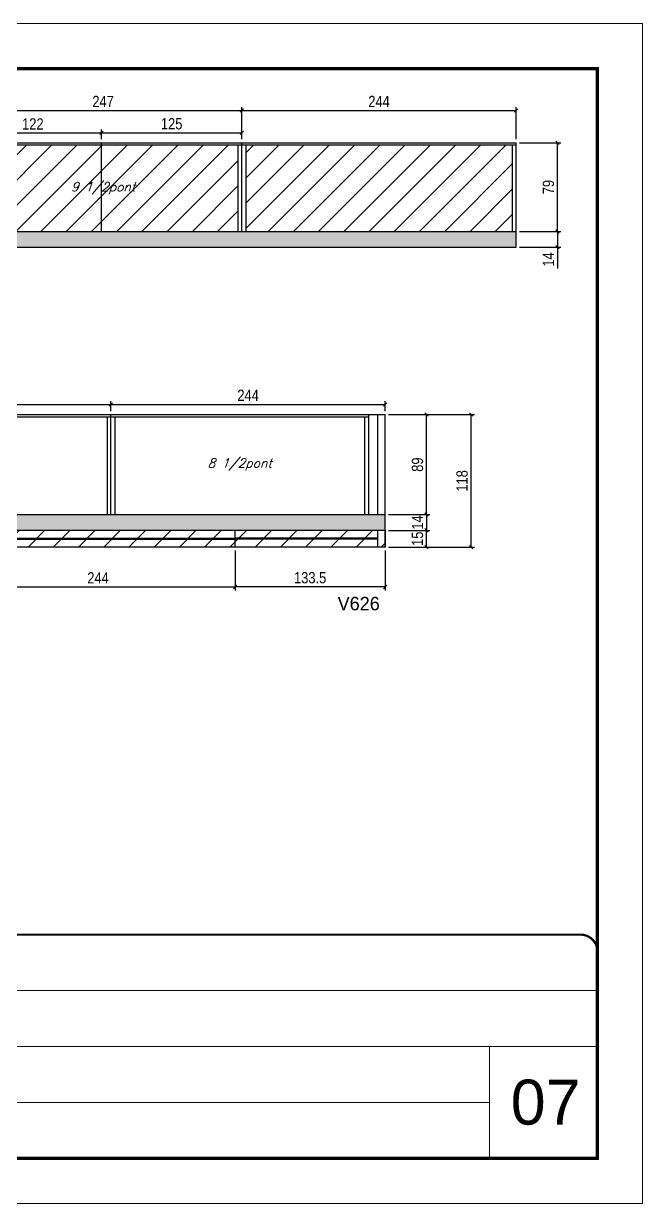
# Model space of a CAD drawing. Extents: x 13154 to 22413, y 1253 to 30260.
# Drawn here: x 17272 to 17823, y 27671 to 28721 of the extents above; entities that cross this region are included whole.
import ezdxf

# ---------------------------------------------------------------- set-up
doc = ezdxf.new("R2010")
doc.units = 0
doc.linetypes.add('CONTINUO', pattern=[0])
doc.linetypes.add('DASHED', pattern=[0.75, 0.5, -0.25])
for name, color, linetype in [('5', 5, 'Continuous'), ('COTA', 241, 'Continuous'), ('Painéis', 200, 'Continuous'), ('SARR_2.2x7', 40, 'Continuous'), ('SARR_3.5x7', 81, 'Continuous'), ('texto', 7, 'Continuous')]:
    doc.layers.add(name, color=color, linetype=linetype)
for name, color, linetype, lineweight in [('CARIMBO', 255, 'Continuous', 9), ('Folhas', 255, 'Continuous', 9), ('Hachura', 251, 'Continuous', 9), ('SARRAFO DE PRESSAO', 251, 'DASHED', 9)]:
    doc.layers.add(name, color=color, linetype=linetype, lineweight=lineweight)
doc.styles.add('ARIAL', font='arial.ttf')
doc.styles.add('COTA TECNICA', font='techl___.ttf', dxfattribs={"height": 10})
doc.styles.add('Romans', font='romans.shx')
doc.styles.add('ROMAS860', font='ROMAS860.SHX')
doc.dimstyles.new('PAINEL', dxfattribs={"dimtxt": 10, "dimasz": 3, "dimexe": 3, "dimexo": 3, "dimgap": 3, "dimtad": 1, "dimdec": 1, "dimzin": 12, "dimdsep": 46, "dimtxsty": 'COTA TECNICA', "dimblk1": 'OBLIQUE', "dimblk2": 'OBLIQUE', "dimsah": 1, "dimcen": 0.9, "dimclrd": 4, "dimclre": 4, "dimclrt": 240, "dimadec": 1, "dimazin": 3, "dimtfac": 1, "dimtdec": 1, "dimtmove": 0, "dimatfit": 3, "dimfxl": 1, "dimtolj": 1, "dimtzin": 12, "dimarcsym": 0})

# ---------------------------------------------------------------- blocks, each defined once
blk = doc.blocks.new('9999999999')
at = {"color": 30, "linetype": 'CONTINUO'}
for p, q in [((98564.6, 34379.6), (99584, 34379.6)), ((98564.6, 34329.8), (99488, 34329.8)), ((99584, 34329.8), (99488, 34329.8)), ((99488, 34329.8), (99488, 34230.2)), ((98564.6, 34280), (99488, 34280))]:
    blk.add_line(p, q, dxfattribs=at)
at = {"color": 30, "linetype": 'CONTINUO', "const_width": 2}
blk.add_lwpolyline([(99584, 34230.2), (99584, 34414.4, 0.414214), (99569, 34429.4), (98229, 34429.4, 0.414214), (98214, 34414.4), (98214, 34245.2, 0.414214), (98229, 34230.2), (99584, 34230.2)], format="xyb", dxfattribs=at)
at = {"layer": 'Folhas'}
blk.add_lwpolyline([(98139, 34190.2), (99624, 34190.2), (99624, 35240.2), (98139, 35240.2)], close=True, dxfattribs=at)
at = {"layer": 'Folhas', "color": 30, "const_width": 3}
blk.add_lwpolyline([(98214, 34230.2), (99584, 34230.2), (99584, 35200.2), (98214, 35200.2)], close=True, dxfattribs=at)
blk = doc.blocks.new('_Oblique')
at = {"color": 0, "linetype": 'ByBlock', "lineweight": -2}
blk.add_line((-0.5, -0.5), (0.5, 0.5), dxfattribs=at)
blk = doc.blocks.new('*D61')
at = {"layer": 'COTA', "color": 4, "lineweight": -2, "transparency": 16777216}
for p, q in [((17219.6, 28617.6), (17219.6, 28646.3)), ((17466.6, 28617.6), (17466.6, 28646.3)), ((17219.6, 28643.3), (17466.6, 28643.3))]:
    blk.add_line(p, q, dxfattribs=at)
at = {"layer": 'Defpoints', "color": 0, "transparency": 16777216}
for p in [(17466.6, 28643.3), (17219.6, 28614.6), (17466.6, 28614.6)]:
    blk.add_point(p, dxfattribs=at)
at = {"layer": 'COTA', "color": 4, "lineweight": -2, "transparency": 16777216, "xscale": 3, "yscale": 3, "zscale": 3, "rotation": 180}
blk.add_blockref('_Oblique', (17219.6, 28643.3), dxfattribs=at)
at = {"layer": 'COTA', "color": 4, "lineweight": -2, "transparency": 16777216, "xscale": 3, "yscale": 3, "zscale": 3}
blk.add_blockref('_Oblique', (17466.6, 28643.3), dxfattribs=at)
at = {"layer": 'COTA', "color": 240, "transparency": 16777216, "insert": (17343.1, 28651.3), "char_height": 10, "attachment_point": 5, "style": 'COTA TECNICA'}
blk.add_mtext('\\A1;247', dxfattribs=at)
blk = doc.blocks.new('*D62')
at = {"layer": 'COTA', "color": 4, "lineweight": -2, "transparency": 16777216}
for p, q in [((17466.6, 28617.6), (17466.6, 28646.3)), ((17710.6, 28617.6), (17710.6, 28646.3)), ((17466.6, 28643.3), (17710.6, 28643.3))]:
    blk.add_line(p, q, dxfattribs=at)
at = {"layer": 'Defpoints', "color": 0, "transparency": 16777216}
for p in [(17710.6, 28643.3), (17466.6, 28614.6), (17710.6, 28614.6)]:
    blk.add_point(p, dxfattribs=at)
at = {"layer": 'COTA', "color": 4, "lineweight": -2, "transparency": 16777216, "xscale": 3, "yscale": 3, "zscale": 3, "rotation": 180}
blk.add_blockref('_Oblique', (17466.6, 28643.3), dxfattribs=at)
at = {"layer": 'COTA', "color": 4, "lineweight": -2, "transparency": 16777216, "xscale": 3, "yscale": 3, "zscale": 3}
blk.add_blockref('_Oblique', (17710.6, 28643.3), dxfattribs=at)
at = {"layer": 'COTA', "color": 240, "transparency": 16777216, "insert": (17588.6, 28651.3), "char_height": 10, "attachment_point": 5, "style": 'COTA TECNICA'}
blk.add_mtext('\\A1;244', dxfattribs=at)
blk = doc.blocks.new('*D63')
at = {"layer": 'COTA', "color": 4, "lineweight": -2, "transparency": 16777216}
for p, q in [((17219.6, 28617.6), (17219.6, 28626.3)), ((17219.6, 28623.3), (17341.6, 28623.3)), ((17341.6, 28617.6), (17341.6, 28626.3))]:
    blk.add_line(p, q, dxfattribs=at)
at = {"layer": 'Defpoints', "color": 0, "transparency": 16777216}
for p in [(17341.6, 28623.3), (17219.6, 28614.6), (17341.6, 28614.6)]:
    blk.add_point(p, dxfattribs=at)
at = {"layer": 'COTA', "color": 4, "lineweight": -2, "transparency": 16777216, "xscale": 3, "yscale": 3, "zscale": 3, "rotation": 180}
blk.add_blockref('_Oblique', (17219.6, 28623.3), dxfattribs=at)
at = {"layer": 'COTA', "color": 4, "lineweight": -2, "transparency": 16777216, "xscale": 3, "yscale": 3, "zscale": 3}
blk.add_blockref('_Oblique', (17341.6, 28623.3), dxfattribs=at)
at = {"layer": 'COTA', "color": 240, "transparency": 16777216, "insert": (17280.6, 28631.3), "char_height": 10, "attachment_point": 5, "style": 'COTA TECNICA'}
blk.add_mtext('\\A1;122', dxfattribs=at)
blk = doc.blocks.new('*D64')
at = {"layer": 'COTA', "color": 4, "lineweight": -2, "transparency": 16777216}
for p, q in [((17341.6, 28617.6), (17341.6, 28626.3)), ((17341.6, 28623.3), (17466.6, 28623.3)), ((17466.6, 28617.6), (17466.6, 28626.3))]:
    blk.add_line(p, q, dxfattribs=at)
at = {"layer": 'Defpoints', "color": 0, "transparency": 16777216}
for p in [(17466.6, 28623.3), (17341.6, 28614.6), (17466.6, 28614.6)]:
    blk.add_point(p, dxfattribs=at)
at = {"layer": 'COTA', "color": 4, "lineweight": -2, "transparency": 16777216, "xscale": 3, "yscale": 3, "zscale": 3, "rotation": 180}
blk.add_blockref('_Oblique', (17341.6, 28623.3), dxfattribs=at)
at = {"layer": 'COTA', "color": 4, "lineweight": -2, "transparency": 16777216, "xscale": 3, "yscale": 3, "zscale": 3}
blk.add_blockref('_Oblique', (17466.6, 28623.3), dxfattribs=at)
at = {"layer": 'COTA', "color": 240, "transparency": 16777216, "insert": (17404.1, 28631.4), "char_height": 10, "attachment_point": 5, "style": 'COTA TECNICA'}
blk.add_mtext('\\A1;125', dxfattribs=at)
blk = doc.blocks.new('*D66')
at = {"layer": 'COTA', "color": 4, "lineweight": -2, "transparency": 16777216}
for p, q in [((17713.6, 28535.6), (17750.4, 28535.6)), ((17747.4, 28535.6), (17747.4, 28521.6)), ((17713.6, 28521.6), (17750.4, 28521.6)), ((17747.4, 28521.6), (17747.4, 28502.5))]:
    blk.add_line(p, q, dxfattribs=at)
at = {"layer": 'Defpoints', "color": 0, "transparency": 16777216}
for p in [(17710.6, 28535.6), (17710.6, 28521.6), (17747.4, 28521.6)]:
    blk.add_point(p, dxfattribs=at)
at = {"layer": 'COTA', "color": 4, "lineweight": -2, "transparency": 16777216, "xscale": 3, "yscale": 3, "zscale": 3}
for p, rotation in [((17747.4, 28535.6), 90), ((17747.4, 28521.6), 270)]:
    blk.add_blockref('_Oblique', p, dxfattribs=dict(at, rotation=rotation))
at = {"layer": 'COTA', "color": 240, "transparency": 16777216, "insert": (17739.3, 28510.6), "char_height": 10, "attachment_point": 5, "rotation": 90, "style": 'COTA TECNICA'}
blk.add_mtext('\\A1;14', dxfattribs=at)
blk = doc.blocks.new('*D67')
at = {"layer": 'COTA', "color": 4, "lineweight": -2, "transparency": 16777216}
for p, q in [((17713.6, 28614.6), (17750.4, 28614.6)), ((17747.4, 28535.6), (17747.4, 28614.6)), ((17713.6, 28535.6), (17750.4, 28535.6))]:
    blk.add_line(p, q, dxfattribs=at)
at = {"layer": 'Defpoints', "color": 0, "transparency": 16777216}
for p in [(17710.6, 28614.6), (17747.4, 28614.6), (17710.6, 28535.6)]:
    blk.add_point(p, dxfattribs=at)
at = {"layer": 'COTA', "color": 4, "lineweight": -2, "transparency": 16777216, "xscale": 3, "yscale": 3, "zscale": 3}
for p, rotation in [((17747.4, 28614.6), 90), ((17747.4, 28535.6), 270)]:
    blk.add_blockref('_Oblique', p, dxfattribs=dict(at, rotation=rotation))
at = {"layer": 'COTA', "color": 240, "transparency": 16777216, "insert": (17739.3, 28575.1), "char_height": 10, "attachment_point": 5, "rotation": 90, "style": 'COTA TECNICA'}
blk.add_mtext('\\A1;79', dxfattribs=at)
blk = doc.blocks.new('*D70')
at = {"layer": 'COTA', "color": 4, "lineweight": -2, "transparency": 16777216}
for p, q in [((17597.1, 28372.6), (17633.9, 28372.6)), ((17630.9, 28283.6), (17630.9, 28372.6)), ((17597.1, 28283.6), (17633.9, 28283.6))]:
    blk.add_line(p, q, dxfattribs=at)
at = {"layer": 'Defpoints', "color": 0, "transparency": 16777216}
for p in [(17594.1, 28372.6), (17630.9, 28372.6), (17594.1, 28283.6)]:
    blk.add_point(p, dxfattribs=at)
at = {"layer": 'COTA', "color": 4, "lineweight": -2, "transparency": 16777216, "xscale": 3, "yscale": 3, "zscale": 3}
for p, rotation in [((17630.9, 28372.6), 90), ((17630.9, 28283.6), 270)]:
    blk.add_blockref('_Oblique', p, dxfattribs=dict(at, rotation=rotation))
at = {"layer": 'COTA', "color": 240, "transparency": 16777216, "insert": (17622.8, 28328.1), "char_height": 10, "attachment_point": 5, "rotation": 90, "style": 'COTA TECNICA'}
blk.add_mtext('\\A1;89', dxfattribs=at)
blk = doc.blocks.new('*D71')
at = {"layer": 'COTA', "color": 4, "lineweight": -2, "transparency": 16777216}
for p, q in [((17597.1, 28283.6), (17633.9, 28283.6)), ((17630.9, 28283.6), (17630.9, 28269.6)), ((17597.1, 28269.6), (17633.9, 28269.6))]:
    blk.add_line(p, q, dxfattribs=at)
at = {"layer": 'Defpoints', "color": 0, "transparency": 16777216}
for p in [(17594.1, 28283.6), (17594.1, 28269.6), (17630.9, 28269.6)]:
    blk.add_point(p, dxfattribs=at)
at = {"layer": 'COTA', "color": 4, "lineweight": -2, "transparency": 16777216, "xscale": 3, "yscale": 3, "zscale": 3}
for p, rotation in [((17630.9, 28283.6), 90), ((17630.9, 28269.6), 270)]:
    blk.add_blockref('_Oblique', p, dxfattribs=dict(at, rotation=rotation))
at = {"layer": 'COTA', "color": 240, "transparency": 16777216, "insert": (17622.8, 28276.6), "char_height": 10, "attachment_point": 5, "rotation": 90, "style": 'COTA TECNICA'}
blk.add_mtext('\\A1;14', dxfattribs=at)
blk = doc.blocks.new('*D1532')
at = {"layer": 'COTA', "color": 4, "lineweight": -2, "transparency": 16777216}
for p, q in [((17106.1, 28375.6), (17106.1, 28384.7)), ((17106.1, 28381.7), (17350.1, 28381.7)), ((17350.1, 28375.6), (17350.1, 28384.7))]:
    blk.add_line(p, q, dxfattribs=at)
at = {"layer": 'Defpoints', "color": 0, "transparency": 16777216}
for p in [(17350.1, 28381.7), (17106.1, 28372.6), (17350.1, 28372.6)]:
    blk.add_point(p, dxfattribs=at)
at = {"layer": 'COTA', "color": 4, "lineweight": -2, "transparency": 16777216, "xscale": 3, "yscale": 3, "zscale": 3, "rotation": 180}
blk.add_blockref('_Oblique', (17106.1, 28381.7), dxfattribs=at)
at = {"layer": 'COTA', "color": 4, "lineweight": -2, "transparency": 16777216, "xscale": 3, "yscale": 3, "zscale": 3}
blk.add_blockref('_Oblique', (17350.1, 28381.7), dxfattribs=at)
at = {"layer": 'COTA', "color": 240, "transparency": 16777216, "insert": (17228.1, 28389.8), "char_height": 10, "attachment_point": 5, "style": 'COTA TECNICA'}
blk.add_mtext('\\A1;244', dxfattribs=at)
blk = doc.blocks.new('*D1533')
at = {"layer": 'COTA', "color": 4, "lineweight": -2, "transparency": 16777216}
for p, q in [((17350.1, 28375.6), (17350.1, 28384.7)), ((17350.1, 28381.7), (17594.1, 28381.7)), ((17594.1, 28375.6), (17594.1, 28384.7))]:
    blk.add_line(p, q, dxfattribs=at)
at = {"layer": 'Defpoints', "color": 0, "transparency": 16777216}
for p in [(17594.1, 28381.7), (17350.1, 28372.6), (17594.1, 28372.6)]:
    blk.add_point(p, dxfattribs=at)
at = {"layer": 'COTA', "color": 4, "lineweight": -2, "transparency": 16777216, "xscale": 3, "yscale": 3, "zscale": 3, "rotation": 180}
blk.add_blockref('_Oblique', (17350.1, 28381.7), dxfattribs=at)
at = {"layer": 'COTA', "color": 4, "lineweight": -2, "transparency": 16777216, "xscale": 3, "yscale": 3, "zscale": 3}
blk.add_blockref('_Oblique', (17594.1, 28381.7), dxfattribs=at)
at = {"layer": 'COTA', "color": 240, "transparency": 16777216, "insert": (17472.1, 28389.8), "char_height": 10, "attachment_point": 5, "style": 'COTA TECNICA'}
blk.add_mtext('\\A1;244', dxfattribs=at)
blk = doc.blocks.new('*D1534')
at = {"layer": 'COTA', "color": 4, "lineweight": -2, "transparency": 16777216}
for p, q in [((17597.1, 28269.6), (17633.9, 28269.6)), ((17630.9, 28254.6), (17630.9, 28269.6)), ((17597.1, 28254.6), (17633.9, 28254.6))]:
    blk.add_line(p, q, dxfattribs=at)
at = {"layer": 'Defpoints', "color": 0, "transparency": 16777216}
for p in [(17594.1, 28269.6), (17630.9, 28269.6), (17594.1, 28254.6)]:
    blk.add_point(p, dxfattribs=at)
at = {"layer": 'COTA', "color": 4, "lineweight": -2, "transparency": 16777216, "xscale": 3, "yscale": 3, "zscale": 3}
for p, rotation in [((17630.9, 28269.6), 90), ((17630.9, 28254.6), 270)]:
    blk.add_blockref('_Oblique', p, dxfattribs=dict(at, rotation=rotation))
at = {"layer": 'COTA', "color": 240, "transparency": 16777216, "insert": (17622.8, 28262.1), "char_height": 10, "attachment_point": 5, "rotation": 90, "style": 'COTA TECNICA'}
blk.add_mtext('\\A1;15', dxfattribs=at)
blk = doc.blocks.new('*D1535')
at = {"layer": 'COTA', "color": 4, "lineweight": -2, "transparency": 16777216}
for p, q in [((17460.6, 28251.6), (17460.6, 28216.2)), ((17594.1, 28251.6), (17594.1, 28216.2)), ((17594.1, 28219.2), (17460.6, 28219.2))]:
    blk.add_line(p, q, dxfattribs=at)
at = {"layer": 'Defpoints', "color": 0, "transparency": 16777216}
for p in [(17460.6, 28254.6), (17594.1, 28254.6), (17460.6, 28219.2)]:
    blk.add_point(p, dxfattribs=at)
at = {"layer": 'COTA', "color": 4, "lineweight": -2, "transparency": 16777216, "xscale": 3, "yscale": 3, "zscale": 3, "rotation": 180}
blk.add_blockref('_Oblique', (17460.6, 28219.2), dxfattribs=at)
at = {"layer": 'COTA', "color": 4, "lineweight": -2, "transparency": 16777216, "xscale": 3, "yscale": 3, "zscale": 3}
blk.add_blockref('_Oblique', (17594.1, 28219.2), dxfattribs=at)
at = {"layer": 'COTA', "color": 240, "transparency": 16777216, "insert": (17527.3, 28227.4), "char_height": 10, "attachment_point": 5, "style": 'COTA TECNICA'}
blk.add_mtext('\\A1;133.5', dxfattribs=at)
blk = doc.blocks.new('*D1542')
at = {"layer": 'COTA', "color": 4, "lineweight": -2, "transparency": 16777216}
for p, q in [((17216.6, 28251.6), (17216.6, 28216.2)), ((17460.6, 28251.6), (17460.6, 28216.2)), ((17216.6, 28219.2), (17460.6, 28219.2))]:
    blk.add_line(p, q, dxfattribs=at)
at = {"layer": 'Defpoints', "color": 0, "transparency": 16777216}
for p in [(17216.6, 28254.6), (17460.6, 28254.6), (17460.6, 28219.2)]:
    blk.add_point(p, dxfattribs=at)
at = {"layer": 'COTA', "color": 4, "lineweight": -2, "transparency": 16777216, "xscale": 3, "yscale": 3, "zscale": 3, "rotation": 180}
blk.add_blockref('_Oblique', (17216.6, 28219.2), dxfattribs=at)
at = {"layer": 'COTA', "color": 4, "lineweight": -2, "transparency": 16777216, "xscale": 3, "yscale": 3, "zscale": 3}
blk.add_blockref('_Oblique', (17460.6, 28219.2), dxfattribs=at)
at = {"layer": 'COTA', "color": 240, "transparency": 16777216, "insert": (17338.6, 28227.3), "char_height": 10, "attachment_point": 5, "style": 'COTA TECNICA'}
blk.add_mtext('\\A1;244', dxfattribs=at)
blk = doc.blocks.new('*D1556')
at = {"layer": 'COTA', "color": 4, "lineweight": -2, "transparency": 16777216}
for p, q in [((17597.1, 28372.6), (17673.6, 28372.6)), ((17670.6, 28254.6), (17670.6, 28372.6)), ((17597.1, 28254.6), (17673.6, 28254.6))]:
    blk.add_line(p, q, dxfattribs=at)
at = {"layer": 'Defpoints', "color": 0, "transparency": 16777216}
for p in [(17594.1, 28372.6), (17670.6, 28372.6), (17594.1, 28254.6)]:
    blk.add_point(p, dxfattribs=at)
at = {"layer": 'COTA', "color": 4, "lineweight": -2, "transparency": 16777216, "xscale": 3, "yscale": 3, "zscale": 3}
for p, rotation in [((17670.6, 28372.6), 90), ((17670.6, 28254.6), 270)]:
    blk.add_blockref('_Oblique', p, dxfattribs=dict(at, rotation=rotation))
at = {"layer": 'COTA', "color": 240, "transparency": 16777216, "insert": (17662.5, 28313.6), "char_height": 10, "attachment_point": 5, "rotation": 90, "style": 'COTA TECNICA'}
blk.add_mtext('\\A1;118', dxfattribs=at)

msp = doc.modelspace()

# ---------------------------------------------------------------- hatches: boundary and pattern name
at = {"layer": 'COTA'}
h = msp.add_hatch(dxfattribs=at)
h.set_pattern_fill('AR-CONC', color=256, scale=0.03)
h.paths.add_polyline_path([(17710.59, 28535.62), (17466.59, 28535.62), (16731.59, 28535.62), (16731.59, 28521.62), (17353.09, 28521.62), (17710.59, 28521.62)])
h = msp.add_hatch(dxfattribs=at)
h.set_pattern_fill('AR-CONC', color=256, scale=0.03)
h.paths.add_polyline_path([(17594.09, 28269.65), (17594.09, 28283.65), (17106.09, 28283.65), (16876.59, 28283.65), (16876.59, 28293.65), (16731.59, 28293.65), (16731.59, 28279.65), (16849.59, 28279.65), (16849.59, 28269.65), (16972.59, 28269.65)])
at = {"layer": 'Hachura', "linetype": 'ByBlock'}
h = msp.add_hatch(dxfattribs=at)
h.set_pattern_fill('ANSI31', color=256, scale=5)
h.paths.add_polyline_path([(17223.09, 28612.42), (17223.09, 28535.62), (17341.59, 28535.62), (17341.59, 28612.42)])
h.paths.add_polyline_path([(17463.09, 28535.62), (17463.09, 28612.42), (17341.59, 28612.42), (17341.59, 28535.62)])
h.paths.add_polyline_path([(17470.09, 28612.42), (17470.09, 28535.62), (17707.09, 28535.62), (17707.09, 28612.42)])
h = msp.add_hatch(dxfattribs=at)
h.set_pattern_fill('ANSI31', color=256, scale=5)
h.paths.add_polyline_path([(16972.59, 28254.65), (16972.59, 28269.65), (16849.59, 28269.65), (16849.59, 28279.65), (16728.59, 28279.65), (16728.59, 28254.65)])
h.paths.add_polyline_path([(16972.59, 28269.65), (16972.59, 28254.65), (17216.59, 28254.65), (17216.59, 28269.65)])
h.paths.add_polyline_path([(17216.59, 28269.65), (17216.59, 28254.65), (17460.59, 28254.65), (17460.59, 28269.65)])
h.paths.add_polyline_path([(17460.59, 28269.65), (17460.59, 28254.65), (17594.09, 28254.65), (17594.09, 28269.65)])

# ---------------------------------------------------------------- linework, layer by layer
at = {"layer": 'COTA'}
for p, q in [((17710.59, 28521.62), (17710.59, 28535.62)), ((17219.59, 28521.62), (17710.59, 28521.62)), ((17594.09, 28269.65), (17594.09, 28283.65))]:
    msp.add_line(p, q, dxfattribs=at)
at = {"layer": 'Painéis', "linetype": 'Continuous'}
for p, q in [((16731.59, 28614.62), (17710.59, 28614.62)), ((17341.59, 28535.62), (17341.59, 28614.62)), ((17466.59, 28535.62), (17466.59, 28614.62)), ((17710.59, 28535.62), (17710.59, 28614.62)), ((16731.59, 28535.62), (17466.59, 28535.62)), ((17466.59, 28535.62), (17710.59, 28535.62)), ((16731.59, 28372.65), (17594.09, 28372.65)), ((17350.09, 28283.65), (17350.09, 28372.65)), ((17594.09, 28283.65), (17594.09, 28372.65)), ((17106.09, 28283.65), (17594.09, 28283.65)), ((17460.59, 28254.65), (17460.59, 28269.65)), ((17594.09, 28254.65), (17594.09, 28269.65))]:
    msp.add_line(p, q, dxfattribs=at)
msp.add_lwpolyline([(16972.59, 28269.65), (17594.09, 28269.65), (17594.09, 28254.65), (16972.59, 28254.65)], close=True, dxfattribs=at)
at = {"layer": 'SARR_2.2x7', "linetype": 'Continuous'}
for p, q in [((17466.59, 28612.42), (17219.59, 28612.42)), ((17710.59, 28612.42), (17466.59, 28612.42)), ((17587.09, 28372.65), (17587.09, 28283.65)), ((17350.09, 28370.45), (17106.09, 28370.45)), ((17579.09, 28370.45), (17350.09, 28370.45)), ((17587.09, 28269.65), (17587.09, 28254.65)), ((17216.59, 28262.65), (17460.59, 28262.65)), ((17216.59, 28261.65), (17460.59, 28261.65)), ((17587.09, 28262.65), (17460.59, 28262.65)), ((17587.09, 28261.65), (17460.59, 28261.65))]:
    msp.add_line(p, q, dxfattribs=at)
at = {"layer": 'SARR_3.5x7'}
for p, q in [((17463.09, 28612.42), (17463.09, 28535.62)), ((17470.09, 28612.42), (17470.09, 28535.62)), ((17707.09, 28612.42), (17707.09, 28535.62)), ((17579.09, 28372.65), (17579.09, 28283.65)), ((17346.59, 28370.45), (17346.59, 28283.65)), ((17353.59, 28370.45), (17353.59, 28283.65)), ((17575.59, 28370.45), (17575.59, 28283.65))]:
    msp.add_line(p, q, dxfattribs=at)

# ---------------------------------------------------------------- block references
at = {"layer": 'SARRAFO DE PRESSAO', "color": 6, "linetype": 'ByBlock'}
msp.add_blockref('9999999999', (-81801.1, -6519.61), dxfattribs=at)

# ---------------------------------------------------------------- texts
at = {"layer": '5', "linetype": 'Continuous', "style": 'ROMAS860'}
msp.add_text('V626', height=12, rotation=359.99996, dxfattribs=at).set_placement((17551.76, 28198.43))
at = {"layer": 'CARIMBO', "style": 'ARIAL'}
msp.add_text('07', height=40, dxfattribs=at).set_placement((17705.74, 27740.74))
at = {"layer": 'texto', "color": 2, "char_height": 8, "attachment_point": 5, "style": 'Romans'}
for s, insert in [('{\\Q19;\\C256;9 1/2pont}', (17343.09, 28574.02)), ('{\\Q19;\\C256;8 1/2pont}', (17464.59, 28328.15))]:
    msp.add_mtext(s, dxfattribs=dict(at, insert=insert))

# ---------------------------------------------------------------- dimensions: what is measured, and where the dimension line sits
at = {"layer": 'COTA'}
for base, p1, p2, picture, middle in [((17466.59, 28643.25), (17219.59, 28614.62), (17466.59, 28614.62), '*D61', (17343.09, 28651.33)), ((17710.59, 28643.25), (17466.59, 28614.62), (17710.59, 28614.62), '*D62', (17588.59, 28651.33)), ((17341.59, 28623.26), (17219.59, 28614.62), (17341.59, 28614.62), '*D63', (17280.59, 28631.32)), ((17460.59, 28219.23), (17216.59, 28254.65), (17460.59, 28254.65), '*D1542', (17338.59, 28227.3)), ((17460.59, 28219.23), (17594.09, 28254.65), (17460.59, 28254.65), '*D1535', (17527.34, 28227.45))]:
    dim = msp.add_linear_dim(base=base, p1=p1, p2=p2, dimstyle='PAINEL', dxfattribs=at)
    dim.commit()
    dim.dimension.update_dxf_attribs({"geometry": picture, "text_midpoint": middle})
for base, p1, p2, picture, middle in [((17466.59, 28623.26), (17341.59, 28614.62), (17466.59, 28614.62), '*D64', (17404.09, 28631.37)), ((17350.09, 28381.72), (17106.09, 28372.65), (17350.09, 28372.65), '*D1532', (17228.09, 28389.79)), ((17594.09, 28381.72), (17350.09, 28372.65), (17594.09, 28372.65), '*D1533', (17472.09, 28389.79))]:
    dim = msp.add_linear_dim(base=base, p1=p1, p2=p2, dimstyle='PAINEL', override={"dimtmove": 1}, dxfattribs=at)
    dim.commit()
    dim.dimension.update_dxf_attribs({"geometry": picture, "text_midpoint": middle})
for base, p1, p2, picture, middle in [((17747.38, 28614.62), (17710.59, 28535.62), (17710.59, 28614.62), '*D67', (17739.28, 28575.12)), ((17747.38, 28521.62), (17710.59, 28535.62), (17710.59, 28521.62), '*D66', (17739.31, 28510.57)), ((17630.88, 28372.65), (17594.09, 28283.65), (17594.09, 28372.65), '*D70', (17622.78, 28328.15)), ((17670.6, 28372.65), (17594.09, 28254.65), (17594.09, 28372.65), '*D1556', (17662.51, 28313.65))]:
    dim = msp.add_linear_dim(base=base, p1=p1, p2=p2, angle=90, dimstyle='PAINEL', dxfattribs=at)
    dim.commit()
    dim.dimension.update_dxf_attribs({"geometry": picture, "text_midpoint": middle})
for p1, picture, middle in [((17594.09, 28283.65), '*D71', (17630.88, 28276.65)), ((17594.09, 28254.65), '*D1534', (17630.88, 28262.15))]:
    dim = msp.add_linear_dim(base=(17630.88, 28269.65), p1=p1, p2=(17594.09, 28269.65), angle=90, dimstyle='PAINEL', dxfattribs=at)
    dim.commit()
    dim.dimension.update_dxf_attribs({"geometry": picture, "text_midpoint": middle, "dimtype": 160})

doc.saveas('drawing.dxf')
